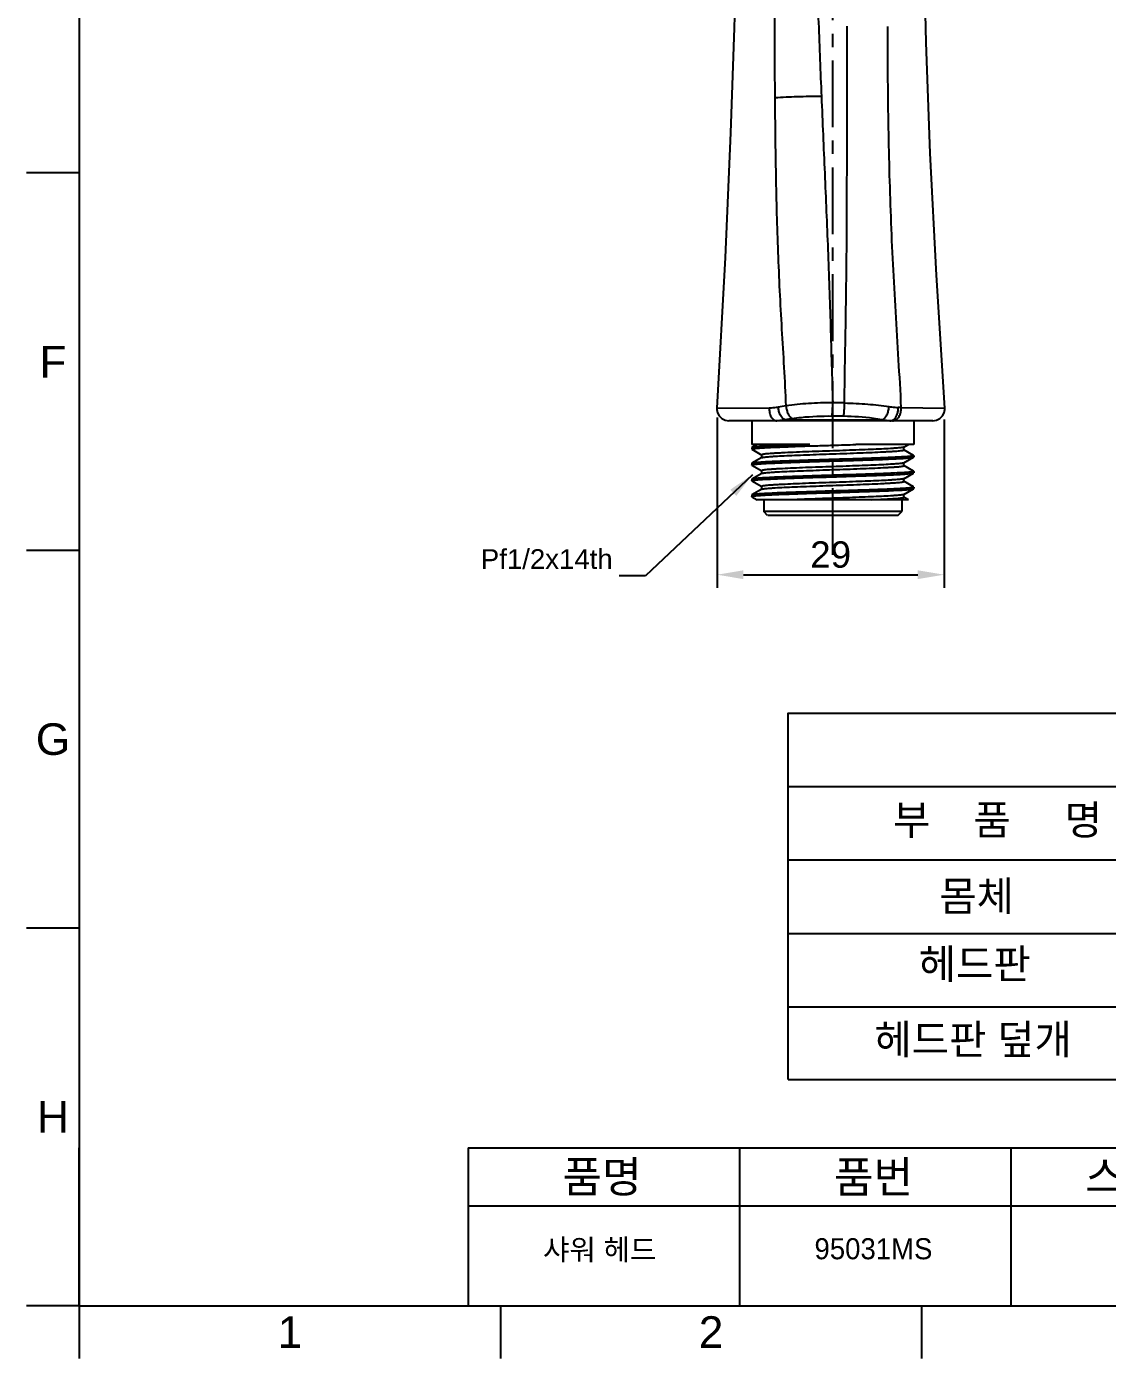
# Model space of a CAD drawing. Header units: millimetres. Extents: x 3631 to 3841, y 294 to 591.
# Drawn here: x 3630.6 to 3733.2, y 293.5 to 420 of the extents above; entities that cross this region are included whole.
import ezdxf

# ---------------------------------------------------------------- set-up
doc = ezdxf.new("R2010")
doc.units = ezdxf.units.MM
doc.header["$LTSCALE"] = 0.1
doc.linetypes.add('CENTERX2', pattern=[101.6, 63.5, -12.7, 12.7, -12.7])
for name, color, linetype in [('CENTER', 1, 'CENTERX2'), ('DIM', 3, 'Continuous'), ('FORM', 7, 'Continuous'), ('Layer 1', 7, 'Continuous'), ('TEXT', 2, 'Continuous')]:
    doc.layers.add(name, color=color, linetype=linetype)
doc.styles.get("Standard").update_dxf_attribs({"font": 'arial.ttf'})
doc.dimstyles.new('ISO-25', dxfattribs={"dimtxt": 2.5, "dimasz": 2.5, "dimexe": 1.25, "dimexo": 0.625, "dimtad": 1, "dimlfac": 1.333333, "dimtxsty": 'Standard', "dimcen": 2.5, "dimadec": 0, "dimazin": 0, "dimtfac": 1, "dimtmove": 0, "dimatfit": 3, "dimfxl": 0, "dimarcsym": 0})

# ---------------------------------------------------------------- blocks, each defined once
blk = doc.blocks.new('*D73')
at = {"layer": 'Defpoints', "color": 0}
for p in [(3696.17, 383.52), (3717.72, 383.36), (3717.72, 367.97)]:
    blk.add_point(p, dxfattribs=at)
at = {"layer": 'DIM', "color": 0, "lineweight": -2}
for p, q in [((3696.17, 382.89), (3696.17, 366.72)), ((3717.72, 382.73), (3717.72, 366.72)), ((3698.67, 367.97), (3715.22, 367.97))]:
    blk.add_line(p, q, dxfattribs=at)
at = {"layer": 'DIM', "color": 0}
for points in [[(3698.67, 368.39), (3698.67, 367.55), (3696.17, 367.97)], [(3715.22, 368.39), (3715.22, 367.55), (3717.72, 367.97)]]:
    blk.add_solid(points, dxfattribs=at)
at = {"layer": 'DIM', "color": 0, "insert": (3706.95, 369.87), "char_height": 2.5, "attachment_point": 5}
blk.add_mtext('29', dxfattribs=at)
blk = doc.blocks.new('*D76')
at = {"layer": 'Defpoints', "color": 0}
for p in [(3674.02, 520.89), (3707.16, 490.29), (3701.06, 488.1), (3692.29, 477.85), (3707.16, 369.84)]:
    blk.add_point(p, dxfattribs=at)
at = {"layer": 'DIM', "color": 0, "lineweight": -2}
blk.add_arc((3707.16, 442.82), 45.69, 93.1357, 109.8649, dxfattribs=at)
at = {"layer": 'DIM', "color": 0}
for points in [[(3704.65, 488.86), (3704.67, 488.03), (3707.16, 488.51)], [(3691.78, 485.4), (3691.48, 486.18), (3689.3, 484.88)]]:
    blk.add_solid(points, dxfattribs=at)
at = {"layer": 'DIM', "color": 0, "insert": (3697.67, 489.46), "char_height": 2.5, "attachment_point": 5, "rotation": 11.5003}
blk.add_mtext('23°', dxfattribs=at)

msp = doc.modelspace()

# ---------------------------------------------------------------- linework, layer by layer
at = {"color": 7, "linetype": 'Continuous'}
for p, q in [((3696.1435, 383.7856), (3701.1154, 383.8251)), ((3708.2626, 384.2833), (3707.1522, 384.2995)), ((3713.6293, 383.8508), (3717.7806, 383.7873)), ((3716.6577, 382.5925), (3697.2669, 382.5925)), ((3699.468, 382.5925), (3699.468, 380.3425)), ((3702.6286, 382.6939), (3711.8373, 382.6939)), ((3708.1856, 383.0237), (3707.0728, 383.0444)), ((3714.843, 382.5925), (3714.843, 380.3425)), ((3699.4782, 380.0522), (3699.468, 380.0404)), ((3699.468, 380.0401), (3699.468, 379.8944)), ((3699.4782, 379.8825), (3699.468, 379.8944)), ((3704.9849, 380.3425), (3699.4686, 380.3425)), ((3699.9796, 380.3425), (3699.4782, 380.0526)), ((3699.4782, 379.8824), (3700.4171, 379.3395)), ((3714.8426, 380.3425), (3709.3262, 380.3425)), ((3713.894, 380.0895), (3714.3315, 380.3425)), ((3714.8329, 379.3026), (3713.894, 379.8455)), ((3713.9055, 379.8318), (3713.9055, 380.1039)), ((3699.4782, 378.5525), (3699.468, 378.5406)), ((3699.468, 378.5406), (3699.468, 378.3944)), ((3699.4782, 378.3825), (3699.468, 378.3944)), ((3700.4171, 379.0955), (3699.4782, 378.5526)), ((3699.4782, 378.3824), (3700.4171, 377.8395)), ((3700.4055, 379.0818), (3700.4055, 379.3532)), ((3713.894, 378.5895), (3714.8329, 379.1324)), ((3714.8329, 377.8026), (3713.894, 378.3455)), ((3713.9055, 378.3318), (3713.9055, 378.6032)), ((3714.8329, 379.3025), (3714.843, 379.2906)), ((3714.8329, 379.1325), (3714.843, 379.1444)), ((3714.843, 379.2906), (3714.843, 379.1444)), ((3700.4171, 377.5955), (3699.4782, 377.0526)), ((3700.4055, 377.5818), (3700.4055, 377.8532)), ((3713.894, 377.0895), (3714.8329, 377.6324)), ((3713.9055, 376.8318), (3713.9055, 377.1031)), ((3714.8329, 377.8025), (3714.843, 377.7906)), ((3714.8329, 377.6325), (3714.843, 377.6444)), ((3714.843, 377.7906), (3714.843, 377.6444)), ((3699.4782, 377.0525), (3699.468, 377.0406)), ((3699.468, 377.0406), (3699.468, 376.8944)), ((3699.4782, 376.8825), (3699.468, 376.8944)), ((3699.4782, 376.8824), (3700.4171, 376.3395)), ((3700.4171, 376.0955), (3699.4782, 375.5526)), ((3700.4055, 376.0818), (3700.4055, 376.3532)), ((3714.8329, 376.3026), (3713.894, 376.8455)), ((3713.894, 375.5895), (3714.8329, 376.1324)), ((3714.8329, 376.3021), (3714.843, 376.29)), ((3714.8329, 376.1325), (3714.843, 376.1444)), ((3714.843, 376.2895), (3714.843, 376.1444)), ((3699.4782, 375.5525), (3699.468, 375.5406)), ((3699.468, 375.5406), (3699.468, 375.3949)), ((3699.4782, 375.3827), (3699.468, 375.3945)), ((3699.4782, 375.3824), (3699.9796, 375.0925)), ((3699.4804, 375.4083), (3699.4859, 375.4111)), ((3714.3281, 375.0925), (3699.9863, 375.0925)), ((3700.593, 375.0925), (3700.593, 373.9675)), ((3713.718, 375.0925), (3713.718, 373.9675)), ((3714.3315, 375.0925), (3713.894, 375.3455)), ((3713.9055, 375.331), (3713.9055, 375.6032)), ((3700.968, 373.5925), (3700.593, 373.9675)), ((3713.718, 373.9675), (3700.593, 373.9675)), ((3713.3426, 373.5925), (3700.9685, 373.5925)), ((3713.343, 373.5925), (3713.718, 373.9675))]:
    msp.add_line(p, q, dxfattribs=at)
for points in [[(3717.7805, 383.7876), (3717.0169, 396.4177), (3716.4136, 408.0085), (3716.0206, 418.5208), (3715.7988, 428.1466), (3715.7055, 437.0164), (3715.7305, 445.2463), (3715.879, 452.9351), (3716.1607, 460.1134), (3716.5556, 466.822), (3716.8609, 473.1337), (3716.4887, 479.2401), (3715.0274, 485.2587), (3712.6505, 491.2726), (3709.5892, 497.4546), (3705.9649, 503.9032), (3701.8774, 510.6636), (3697.3504, 517.8175), (3692.3451, 525.4645), (3686.9695, 533.4926)], [(3695.4421, 472.3365), (3696.7187, 469.3322), (3698.1457, 464.6052), (3698.3508, 459.7505), (3698.3986, 454.6645), (3698.3813, 449.0838), (3698.3215, 442.9413), (3698.2112, 436.1565), (3698.0374, 428.5584), (3697.7891, 419.9295), (3697.4422, 409.9441), (3696.9372, 398.0936), (3696.1435, 383.7858)], [(3696.1435, 383.7856), (3696.1421, 383.6794), (3696.2006, 383.3572), (3696.36, 383.0515), (3696.6105, 382.8039), (3696.9254, 382.6454), (3697.2657, 382.5925)], [(3716.6594, 382.5925), (3716.999, 382.6455), (3717.314, 382.8042), (3717.5646, 383.0522), (3717.7238, 383.3583), (3717.7821, 383.6808), (3717.7806, 383.7873)]]:
    msp.add_lwpolyline(points, dxfattribs=at)
for centre, radius, start, end in [((3710.4836, 330.3048), 54.2686, 98.226582, 99.017977), ((3703.9209, 384.0039), 1.9463, 182.985592, 186.355775), ((3691.9097, 384.4064), 16.3533, 358.962686, 359.56892), ((3710.5571, 384.0029), 1.9343, 353.635236, 358.136508), ((3710.9994, 248.9894), 134.8872, 88.883349, 89.001102), ((3711.7327, 383.7176), 1.6243, 359.996222, 4.894361), ((3712.0891, 383.7183), 1.5459, 359.969626, 4.924657), ((3710.7516, 334.5666), 48.808, 98.770356, 99.580175)]:
    msp.add_arc(centre, radius, start, end, dxfattribs=at)
for points, knots in [([(3701.6746, 413.2692), (3701.6579, 415.6246), (3701.6342, 420.3377), (3701.6415, 427.4091), (3701.674, 434.4816), (3701.7495, 441.5498), (3701.8492, 447.434), (3701.9204, 452.1339), (3701.9256, 455.6495), (3701.844, 458.5721), (3701.7085, 460.8987), (3701.5798, 462.6296), (3701.4185, 464.3373), (3701.2199, 466.0097), (3700.9586, 467.6341), (3700.7393, 468.6947), (3700.6287, 469.2177)], [0, 0, 0, 0, 0.1261147, 0.25234677, 0.37860358, 0.50478633, 0.63080187, 0.69369326, 0.75645113, 0.81901623, 0.85019166, 0.88122867, 0.91194014, 0.94202401, 0.97138142, 1, 1, 1, 1]), ([(3703.196, 469.4022), (3703.5364, 468.3093), (3703.9935, 466.6388), (3704.4094, 464.3584), (3704.6246, 462.6081), (3704.78, 460.8427), (3704.8971, 459.0682), (3704.9804, 457.2885), (3705.0456, 454.9206), (3705.0671, 451.9727), (3705.0828, 448.4481), (3705.1159, 444.9346), (3705.1815, 440.2576), (3705.3175, 434.4153), (3705.5366, 427.4081), (3705.7917, 420.4061), (3705.9769, 415.7405), (3706.0718, 413.4092)], [0, 0, 0, 0, 0.06112487, 0.09230072, 0.12370939, 0.15525834, 0.18692519, 0.21866954, 0.25039255, 0.31341043, 0.37608427, 0.4386042, 0.50104015, 0.62585432, 0.7506606, 0.8754046, 1, 1, 1, 1]), ([(3708.264, 384.2916), (3708.287, 387.2778), (3708.427, 393.2429), (3708.5043, 402.1922), (3708.5066, 411.137), (3708.5116, 417.1018), (3708.5173, 420.0835)], [0, 0, 0, 0, 0.25029323, 0.50006829, 0.7500892, 1, 1, 1, 1]), ([(3712.3354, 420.0417), (3712.3391, 417.0277), (3712.3877, 411.0018), (3712.611, 401.9653), (3713.0769, 392.9171), (3713.4748, 386.8824), (3713.6282, 383.8511)], [0, 0, 0, 0, 0.2496411, 0.49910026, 0.74860905, 1, 1, 1, 1]), ([(3706.0733, 413.4092), (3705.2982, 413.4055), (3703.8315, 413.3791), (3702.3658, 413.3149), (3701.6756, 413.2692)], [0, 0, 0, 0, 0.52839227, 1, 1, 1, 1]), ([(3702.7196, 384.0153), (3702.6249, 386.4486), (3702.3942, 390.0939), (3702.1208, 394.9563), (3701.9646, 398.6075), (3701.8483, 402.2647), (3701.7386, 407.1524), (3701.6963, 410.8215), (3701.6759, 413.2692)], [0, 0, 0, 0, 0.24953875, 0.37423266, 0.49903995, 0.62400966, 0.74917076, 1, 1, 1, 1]), ([(3706.0736, 413.4092), (3706.1725, 410.9789), (3706.3837, 406.1275), (3706.6431, 400.067), (3706.8223, 395.2259), (3706.9745, 390.3715), (3707.0683, 386.7258), (3707.1526, 384.2912)], [0, 0, 0, 0, 0.25042125, 0.49996174, 0.62453557, 0.7491838, 1, 1, 1, 1]), ([(3701.1155, 383.8252), (3701.1063, 383.6778), (3701.1255, 383.3776), (3701.2464, 383.0253), (3701.4098, 382.7987), (3701.5784, 382.6474), (3701.7386, 382.5925), (3701.8366, 382.5925)], [0, 0, 0, 0, 0.28245451, 0.56906395, 0.69802142, 0.81258492, 1, 1, 1, 1]), ([(3701.1155, 383.8252), (3701.1856, 383.8258), (3701.4741, 383.8349), (3701.7616, 383.8683), (3701.9773, 383.9026)], [0, 0, 0, 0, 0.24307028, 1, 1, 1, 1]), ([(3702.6286, 382.6939), (3702.4488, 382.752), (3702.2223, 383.0137), (3702.0533, 383.4134), (3702.0008, 383.6608), (3701.9866, 383.7885)], [0, 0, 0, 0, 0.43087584, 0.70700928, 1, 1, 1, 1]), ([(3707.1522, 384.3004), (3706.3845, 384.3072), (3704.9018, 384.2623), (3703.4256, 384.1164), (3702.7184, 384.0162)], [0, 0, 0, 0, 0.51806148, 1, 1, 1, 1]), ([(3702.7184, 384.0162), (3702.7258, 383.8792), (3702.7655, 383.6128), (3702.8911, 383.2516), (3703.066, 382.9679), (3703.2277, 382.8359), (3703.3099, 382.8041)], [0, 0, 0, 0, 0.29308522, 0.57192476, 0.81160862, 1, 1, 1, 1]), ([(3707.0743, 383.0445), (3707.0897, 383.1018), (3707.1074, 383.26), (3707.1304, 383.5425), (3707.1457, 383.9029), (3707.1511, 384.1645), (3707.1522, 384.3004)], [0, 0, 0, 0, 0.14138763, 0.37689442, 0.67614066, 1, 1, 1, 1]), ([(3708.1856, 383.0237), (3708.1988, 383.0734), (3708.2149, 383.208), (3708.2363, 383.4495), (3708.2516, 383.7614), (3708.2582, 383.9897), (3708.2603, 384.1103)], [0, 0, 0, 0, 0.14131961, 0.37145375, 0.66807651, 1, 1, 1, 1]), ([(3708.2641, 384.2833), (3709.0042, 384.2711), (3710.4174, 384.2038), (3711.8238, 384.0449), (3712.4891, 383.9399)], [0, 0, 0, 0, 0.52354167, 1, 1, 1, 1]), ([(3711.8373, 382.6939), (3712.0172, 382.752), (3712.2438, 383.0137), (3712.4129, 383.4134), (3712.4653, 383.6608), (3712.4795, 383.7885)], [0, 0, 0, 0, 0.43090983, 0.70703151, 1, 1, 1, 1]), ([(3712.4891, 383.9399), (3712.5638, 383.9282), (3712.8495, 383.8871), (3713.1378, 383.86), (3713.3509, 383.8562)], [0, 0, 0, 0, 0.26171946, 1, 1, 1, 1]), ([(3712.8202, 382.6474), (3712.9903, 382.7272), (3713.1998, 382.9787), (3713.3321, 383.3719), (3713.3571, 383.6009), (3713.3571, 383.7175)], [0, 0, 0, 0, 0.45231526, 0.71920331, 1, 1, 1, 1]), ([(3712.8208, 382.5925), (3712.9221, 382.5925), (3713.1491, 382.6546), (3713.4228, 382.915), (3713.5961, 383.2907), (3713.6349, 383.5756), (3713.635, 383.7175)], [0, 0, 0, 0, 0.19955364, 0.44201486, 0.72043607, 1, 1, 1, 1]), ([(3702.6286, 382.6939), (3702.5608, 382.6779), (3702.3002, 382.6225), (3702.0334, 382.5925), (3701.8366, 382.5925)], [0, 0, 0, 0, 0.26146551, 1, 1, 1, 1]), ([(3703.3096, 382.8039), (3703.599, 382.8481), (3704.8465, 383.0106), (3706.1079, 383.0622), (3707.0728, 383.0444)], [0, 0, 0, 0, 0.23274355, 1, 1, 1, 1]), ([(3711.8373, 382.6939), (3711.5606, 382.7407), (3710.3509, 382.9204), (3709.1275, 383.0065), (3708.1856, 383.0237)], [0, 0, 0, 0, 0.22953322, 1, 1, 1, 1]), ([(3712.5806, 382.5925), (3712.5226, 382.5925), (3712.2721, 382.6033), (3712.0246, 382.6498), (3711.8373, 382.6939)], [0, 0, 0, 0, 0.2319183, 1, 1, 1, 1]), ([(3712.5806, 382.5925), (3712.6418, 382.5925), (3712.7249, 382.6073), (3712.8011, 382.6384), (3712.8202, 382.6474)], [0, 0, 0, 0, 0.74341561, 1, 1, 1, 1]), ([(3699.468, 379.8944), (3699.468, 379.8977), (3699.4716, 379.9023), (3699.4755, 379.9052), (3699.4769, 379.9061)], [0, 0, 0, 0, 0.67375066, 1, 1, 1, 1]), ([(3699.4769, 379.9061), (3699.4778, 379.9068), (3699.4799, 379.9081), (3699.4821, 379.9092), (3699.4832, 379.9098)], [0, 0, 0, 0, 0.47479356, 1, 1, 1, 1]), ([(3704.9849, 380.3425), (3704.6162, 380.3298), (3703.9043, 380.3055), (3702.8835, 380.2718), (3701.9639, 380.2388), (3701.1676, 380.2015), (3700.5899, 380.1678), (3700.2033, 380.1406), (3699.974, 380.1227), (3699.7875, 380.1055), (3699.644, 380.0897), (3699.5461, 380.0733), (3699.4943, 380.0617), (3699.4782, 380.0524)], [0, 0, 0, 0, 0.20058751, 0.38724045, 0.5552869, 0.70089971, 0.82061973, 0.86986466, 0.91161827, 0.94564577, 0.97177568, 0.98987299, 1, 1, 1, 1]), ([(3699.4832, 379.9098), (3699.5024, 379.9199), (3699.5599, 379.9344), (3699.6172, 379.9449), (3699.6537, 379.9505)], [0, 0, 0, 0, 0.36962754, 1, 1, 1, 1]), ([(3699.6537, 379.9505), (3699.7495, 379.9653), (3699.9843, 379.9899), (3700.6133, 380.0348), (3701.6722, 380.0814), (3703.212, 380.148), (3704.358, 380.1867), (3704.9782, 380.2055)], [0, 0, 0, 0, 0.05452803, 0.13277331, 0.35483429, 0.65085156, 1, 1, 1, 1]), ([(3707.1555, 379.7295), (3706.7166, 379.7139), (3705.8555, 379.6845), (3704.6053, 379.6421), (3703.4533, 379.594), (3702.5752, 379.552), (3701.9544, 379.5201), (3701.5611, 379.4984), (3701.2215, 379.477), (3700.9392, 379.4548), (3700.7161, 379.4314), (3700.556, 379.4085), (3700.4598, 379.3865), (3700.4171, 379.3694), (3700.4055, 379.3579), (3700.4055, 379.3531)], [0, 0, 0, 0, 0.19455109, 0.38167858, 0.55412142, 0.70532436, 0.77110127, 0.82945631, 0.8798537, 0.92180915, 0.95495009, 0.97900179, 0.99382387, 0.99786135, 1, 1, 1, 1]), ([(3704.9782, 380.2055), (3705.1564, 380.2109), (3705.8822, 380.2323), (3706.608, 380.2523), (3707.1555, 380.2694)], [0, 0, 0, 0, 0.24553401, 1, 1, 1, 1]), ([(3707.1555, 380.2729), (3707.5211, 380.2843), (3708.2448, 380.3024), (3708.9682, 380.3302), (3709.3262, 380.3425)], [0, 0, 0, 0, 0.50515814, 1, 1, 1, 1]), ([(3713.8939, 380.0897), (3713.8736, 380.0779), (3713.8071, 380.0639), (3713.6811, 380.0434), (3713.4955, 380.0237), (3713.2543, 380.0017), (3712.9584, 379.9786), (3712.4634, 379.9449), (3711.732, 379.9052), (3710.7386, 379.8648), (3709.6174, 379.8223), (3708.4088, 379.775), (3707.5783, 379.7445), (3707.1555, 379.7295)], [0, 0, 0, 0, 0.01045394, 0.02950768, 0.05713537, 0.09313581, 0.13721498, 0.18895918, 0.31358746, 0.46261821, 0.63073307, 0.81206291, 1, 1, 1, 1]), ([(3707.1555, 379.4538), (3707.5945, 379.4694), (3708.4555, 379.5008), (3709.7057, 379.543), (3710.8578, 379.5909), (3711.7359, 379.633), (3712.3567, 379.6649), (3712.75, 379.6866), (3713.0896, 379.708), (3713.3719, 379.7302), (3713.595, 379.7535), (3713.7551, 379.7764), (3713.8513, 379.7985), (3713.8939, 379.8156), (3713.9055, 379.827), (3713.9055, 379.8319)], [0, 0, 0, 0, 0.19455185, 0.38168109, 0.55412341, 0.70532624, 0.77110303, 0.82945775, 0.87985449, 0.92180962, 0.95495027, 0.97900183, 0.99382372, 0.99786117, 1, 1, 1, 1]), ([(3699.4765, 378.4058), (3699.4774, 378.4065), (3699.4795, 378.4078), (3699.4815, 378.409), (3699.4827, 378.4095)], [0, 0, 0, 0, 0.47479205, 1, 1, 1, 1]), ([(3707.1555, 378.914), (3706.6718, 378.899), (3705.7217, 378.8683), (3704.3394, 378.8201), (3703.0582, 378.7779), (3701.9243, 378.7374), (3701.0907, 378.6978), (3700.5279, 378.6633), (3700.1926, 378.6401), (3699.9204, 378.618), (3699.7122, 378.5986), (3699.5731, 378.5779), (3699.4999, 378.5651), (3699.4782, 378.5526)], [0, 0, 0, 0, 0.18880607, 0.37088672, 0.53958857, 0.68892746, 0.81352821, 0.86512633, 0.90895206, 0.94459667, 0.97177127, 0.99024066, 1, 1, 1, 1]), ([(3699.4827, 378.4095), (3699.5022, 378.4199), (3699.5616, 378.4347), (3699.6205, 378.4455), (3699.6582, 378.4512)], [0, 0, 0, 0, 0.36713646, 1, 1, 1, 1]), ([(3699.6582, 378.4512), (3699.7879, 378.471), (3700.1159, 378.5013), (3700.703, 378.5371), (3701.4727, 378.5728), (3702.4032, 378.613), (3703.4681, 378.6567), (3705.0674, 378.7088), (3706.3082, 378.7467), (3707.1555, 378.7731)], [0, 0, 0, 0, 0.05241792, 0.13151829, 0.2351477, 0.36041575, 0.50378825, 0.66116027, 1, 1, 1, 1]), ([(3700.4171, 379.0955), (3700.4375, 379.1073), (3700.504, 379.1211), (3700.63, 379.1415), (3700.8155, 379.1613), (3701.0567, 379.1833), (3701.3526, 379.2064), (3701.8476, 379.2403), (3702.579, 379.2797), (3703.5725, 379.3201), (3704.6936, 379.3629), (3705.9022, 379.4102), (3706.7328, 379.4388), (3707.1555, 379.4538)], [0, 0, 0, 0, 0.01045229, 0.02949417, 0.05712729, 0.09312543, 0.13720444, 0.18895294, 0.31357575, 0.46260496, 0.6307302, 0.8120536, 1, 1, 1, 1]), ([(3714.6531, 379.2338), (3714.5235, 379.214), (3714.1956, 379.1837), (3713.6086, 379.1479), (3712.8388, 379.1122), (3711.515, 379.0546), (3709.6027, 378.9831), (3708.0029, 378.942), (3707.1555, 378.9156)], [0, 0, 0, 0, 0.05239981, 0.13148823, 0.2351118, 0.36037877, 0.66113275, 1, 1, 1, 1]), ([(3707.1555, 378.7694), (3707.6393, 378.7845), (3708.5894, 378.8169), (3709.9717, 378.865), (3711.2529, 378.9069), (3712.3868, 378.9476), (3713.2203, 378.9872), (3713.7832, 379.0217), (3714.1185, 379.0449), (3714.3907, 379.067), (3714.5989, 379.0864), (3714.738, 379.1071), (3714.8112, 379.1199), (3714.8329, 379.1324)], [0, 0, 0, 0, 0.188806, 0.3708866, 0.53958783, 0.68892687, 0.81352817, 0.86512621, 0.90895188, 0.94459647, 0.97177107, 0.99024054, 1, 1, 1, 1]), ([(3713.894, 378.5895), (3713.8736, 378.5777), (3713.807, 378.5639), (3713.6811, 378.5435), (3713.4955, 378.5237), (3713.2543, 378.5017), (3712.9584, 378.4786), (3712.4635, 378.4447), (3711.7321, 378.4054), (3710.7386, 378.3646), (3709.6174, 378.3225), (3708.4088, 378.2751), (3707.5783, 378.2431), (3707.1555, 378.2281)], [0, 0, 0, 0, 0.01045264, 0.02949441, 0.05712776, 0.09312592, 0.13720432, 0.18895237, 0.31357557, 0.46260529, 0.63073065, 0.81205438, 1, 1, 1, 1]), ([(3707.1555, 377.9536), (3707.5945, 377.9692), (3708.4555, 378.0009), (3709.7057, 378.0431), (3710.8578, 378.0909), (3711.7359, 378.133), (3712.3566, 378.1649), (3712.75, 378.1866), (3713.0896, 378.208), (3713.3719, 378.2302), (3713.595, 378.2535), (3713.755, 378.2764), (3713.8513, 378.2985), (3713.8939, 378.3156), (3713.9055, 378.327), (3713.9055, 378.3319)], [0, 0, 0, 0, 0.19455129, 0.38167892, 0.55412098, 0.7053243, 0.77110162, 0.82945676, 0.87985401, 0.92180934, 0.9549502, 0.97900178, 0.99382385, 0.99786135, 1, 1, 1, 1]), ([(3714.8284, 379.2754), (3714.8089, 379.2651), (3714.7496, 379.2503), (3714.6907, 379.2395), (3714.6531, 379.2338)], [0, 0, 0, 0, 0.36727126, 1, 1, 1, 1]), ([(3714.8346, 379.2791), (3714.8336, 379.2785), (3714.8316, 379.2772), (3714.8295, 379.276), (3714.8284, 379.2754)], [0, 0, 0, 0, 0.47479084, 1, 1, 1, 1]), ([(3707.1555, 377.4156), (3706.6718, 377.4005), (3705.7217, 377.3681), (3704.3394, 377.3199), (3703.0582, 377.278), (3701.9243, 377.2374), (3701.0908, 377.1978), (3700.5279, 377.1633), (3700.1926, 377.1401), (3699.9204, 377.118), (3699.7122, 377.0986), (3699.5731, 377.0779), (3699.4999, 377.0651), (3699.4782, 377.0526)], [0, 0, 0, 0, 0.18880636, 0.37088608, 0.53958662, 0.68892559, 0.81352749, 0.8651261, 0.9089521, 0.94459674, 0.97177121, 0.99024056, 1, 1, 1, 1]), ([(3699.6573, 376.9511), (3699.7868, 376.9709), (3700.1146, 377.0012), (3700.7014, 377.037), (3701.4711, 377.0727), (3702.7951, 377.1304), (3704.7079, 377.2007), (3706.3079, 377.2449), (3707.1555, 377.2713)], [0, 0, 0, 0, 0.05235114, 0.13140744, 0.23501493, 0.3602815, 0.66107324, 1, 1, 1, 1]), ([(3707.1555, 378.2281), (3706.7166, 378.2126), (3705.8555, 378.1847), (3704.6053, 378.1422), (3703.4532, 378.0939), (3702.5751, 378.052), (3701.9544, 378.0201), (3701.561, 377.9984), (3701.2214, 377.977), (3700.9392, 377.9548), (3700.7161, 377.9314), (3700.556, 377.9085), (3700.4598, 377.8865), (3700.4171, 377.8694), (3700.4055, 377.8579), (3700.4055, 377.8531)], [0, 0, 0, 0, 0.19455256, 0.38168212, 0.5541243, 0.70532596, 0.77110251, 0.82945733, 0.87985443, 0.92180968, 0.95495024, 0.97900176, 0.99382383, 0.99786133, 1, 1, 1, 1]), ([(3700.4171, 377.5955), (3700.4375, 377.6073), (3700.504, 377.6211), (3700.63, 377.6415), (3700.8155, 377.6613), (3701.0568, 377.6833), (3701.3526, 377.7064), (3701.8476, 377.7403), (3702.579, 377.7796), (3703.5725, 377.8201), (3704.6936, 377.8629), (3705.9022, 377.9103), (3706.7328, 377.9386), (3707.1555, 377.9536)], [0, 0, 0, 0, 0.01045284, 0.02949459, 0.05712849, 0.0931269, 0.13720496, 0.18895296, 0.31357637, 0.46260786, 0.63073456, 0.81205508, 1, 1, 1, 1]), ([(3714.6531, 377.7338), (3714.5235, 377.714), (3714.1957, 377.6837), (3713.6086, 377.6479), (3712.8389, 377.6122), (3711.5151, 377.5546), (3709.6027, 377.4831), (3708.0029, 377.442), (3707.1555, 377.4156)], [0, 0, 0, 0, 0.0523975, 0.13148356, 0.23510563, 0.3603737, 0.66113559, 1, 1, 1, 1]), ([(3707.1555, 377.2694), (3707.6393, 377.2845), (3708.5894, 377.3169), (3709.9717, 377.365), (3711.2529, 377.4069), (3712.3868, 377.4476), (3713.2203, 377.4872), (3713.7832, 377.5217), (3714.1185, 377.5449), (3714.3907, 377.567), (3714.5989, 377.5864), (3714.738, 377.6071), (3714.8112, 377.6199), (3714.8329, 377.6324)], [0, 0, 0, 0, 0.18880671, 0.37088828, 0.53958918, 0.68892754, 0.81352878, 0.86512685, 0.90895241, 0.94459684, 0.97177117, 0.99024044, 1, 1, 1, 1]), ([(3713.894, 377.0895), (3713.8736, 377.0777), (3713.807, 377.0639), (3713.6811, 377.0435), (3713.4955, 377.0237), (3713.2543, 377.0017), (3712.9584, 376.9786), (3712.4634, 376.9447), (3711.732, 376.9055), (3710.7385, 376.8646), (3709.6174, 376.8226), (3708.4088, 376.7751), (3707.5783, 376.7431), (3707.1555, 376.7281)], [0, 0, 0, 0, 0.01045298, 0.0294948, 0.05712922, 0.09312794, 0.13720576, 0.18895369, 0.31357838, 0.46261189, 0.63073935, 0.81205765, 1, 1, 1, 1]), ([(3714.8284, 377.7754), (3714.8089, 377.7651), (3714.7496, 377.7503), (3714.6908, 377.7395), (3714.6531, 377.7338)], [0, 0, 0, 0, 0.3672962, 1, 1, 1, 1]), ([(3714.8346, 377.7791), (3714.8336, 377.7785), (3714.8316, 377.7772), (3714.8295, 377.776), (3714.8284, 377.7754)], [0, 0, 0, 0, 0.4747853, 1, 1, 1, 1]), ([(3699.4766, 376.9059), (3699.4775, 376.9065), (3699.4796, 376.9078), (3699.4817, 376.909), (3699.4828, 376.9096)], [0, 0, 0, 0, 0.47478012, 1, 1, 1, 1]), ([(3707.1555, 375.9156), (3706.6718, 375.9005), (3705.7217, 375.8681), (3704.3394, 375.8199), (3703.0582, 375.778), (3701.9243, 375.7374), (3701.0907, 375.6978), (3700.5279, 375.6633), (3700.1926, 375.6401), (3699.9204, 375.618), (3699.7122, 375.5986), (3699.5731, 375.5779), (3699.4999, 375.5651), (3699.4782, 375.5526)], [0, 0, 0, 0, 0.18880705, 0.3708912, 0.53959243, 0.68892992, 0.81352992, 0.86512754, 0.90895326, 0.94459734, 0.97177142, 0.99024091, 1, 1, 1, 1]), ([(3699.4828, 376.9096), (3699.5022, 376.9199), (3699.5613, 376.9347), (3699.6199, 376.9454), (3699.6573, 376.9511)], [0, 0, 0, 0, 0.36764737, 1, 1, 1, 1]), ([(3707.1555, 376.7281), (3706.7166, 376.7125), (3705.8555, 376.6847), (3704.6053, 376.6422), (3703.4533, 376.5939), (3702.5752, 376.552), (3701.9544, 376.5201), (3701.5611, 376.4984), (3701.2215, 376.477), (3700.9392, 376.4548), (3700.7161, 376.4315), (3700.556, 376.4085), (3700.4598, 376.3865), (3700.4171, 376.3694), (3700.4055, 376.3579), (3700.4055, 376.3531)], [0, 0, 0, 0, 0.19455155, 0.38167812, 0.5541201, 0.70532279, 0.7711002, 0.82945568, 0.87985353, 0.92180908, 0.95495003, 0.97900166, 0.99382403, 0.99786158, 1, 1, 1, 1]), ([(3700.4171, 376.0955), (3700.4375, 376.1073), (3700.504, 376.1211), (3700.63, 376.1415), (3700.8155, 376.1613), (3701.0568, 376.1833), (3701.3526, 376.2064), (3701.8476, 376.2403), (3702.579, 376.2796), (3703.5725, 376.3202), (3704.6937, 376.3627), (3705.9022, 376.4101), (3706.7328, 376.4402), (3707.1555, 376.4552)], [0, 0, 0, 0, 0.01045271, 0.02949452, 0.05712836, 0.09312681, 0.13720517, 0.18895337, 0.31357679, 0.46260847, 0.63073554, 0.81205607, 1, 1, 1, 1]), ([(3707.1555, 376.4552), (3707.5945, 376.4707), (3708.4556, 376.5006), (3709.7058, 376.5429), (3710.8578, 376.591), (3711.7359, 376.633), (3712.3567, 376.6649), (3712.75, 376.6866), (3713.0896, 376.708), (3713.3719, 376.7302), (3713.595, 376.7535), (3713.7551, 376.7764), (3713.8513, 376.7985), (3713.8939, 376.8156), (3713.9055, 376.827), (3713.9055, 376.8319)], [0, 0, 0, 0, 0.19455233, 0.38168099, 0.55412273, 0.70532523, 0.77110246, 0.82945757, 0.87985478, 0.92180992, 0.95495058, 0.97900195, 0.99382414, 0.99786163, 1, 1, 1, 1]), ([(3714.4752, 376.2113), (3714.3225, 376.195), (3713.9597, 376.1676), (3713.0296, 376.1192), (3711.5369, 376.0549), (3709.4598, 375.9794), (3707.9496, 375.9403), (3707.1555, 375.9156)], [0, 0, 0, 0, 0.06289392, 0.14890034, 0.38138718, 0.67468624, 1, 1, 1, 1]), ([(3707.1555, 375.7694), (3707.6393, 375.7844), (3708.5894, 375.8169), (3709.9717, 375.865), (3711.2529, 375.9069), (3712.3868, 375.9476), (3713.2203, 375.9872), (3713.7832, 376.0217), (3714.1185, 376.0449), (3714.3907, 376.067), (3714.5989, 376.0864), (3714.738, 376.1071), (3714.8112, 376.1199), (3714.8329, 376.1324)], [0, 0, 0, 0, 0.18880574, 0.37088644, 0.53958802, 0.68892674, 0.8135279, 0.86512629, 0.90895215, 0.94459672, 0.97177114, 0.99024047, 1, 1, 1, 1]), ([(3714.8034, 376.2652), (3714.7634, 376.2522), (3714.6536, 376.2327), (3714.5438, 376.2187), (3714.4752, 376.2113)], [0, 0, 0, 0, 0.37853906, 1, 1, 1, 1]), ([(3714.843, 376.2902), (3714.843, 376.285), (3714.8278, 376.273), (3714.8136, 376.2686), (3714.8034, 376.2652)], [0, 0, 0, 0, 0.32872383, 1, 1, 1, 1]), ([(3699.4681, 375.3944), (3699.4681, 375.3956), (3699.4697, 375.402), (3699.4759, 375.4057), (3699.4804, 375.4083)], [0, 0, 0, 0, 0.18196901, 1, 1, 1, 1]), ([(3699.4859, 375.4111), (3699.5108, 375.4231), (3699.586, 375.4397), (3699.6605, 375.4519), (3699.7083, 375.4584)], [0, 0, 0, 0, 0.36455928, 1, 1, 1, 1]), ([(3699.7083, 375.4584), (3699.8459, 375.477), (3700.1859, 375.5065), (3701.0971, 375.5586), (3702.6111, 375.6226), (3704.7534, 375.7034), (3706.3251, 375.7436), (3707.1555, 375.7695)], [0, 0, 0, 0, 0.05585895, 0.13723825, 0.3673394, 0.66562652, 1, 1, 1, 1]), ([(3707.1555, 375.2283), (3706.8291, 375.2167), (3705.591, 375.1758), (3704.3529, 375.1336), (3703.4417, 375.0925)], [0, 0, 0, 0, 0.26372704, 1, 1, 1, 1]), ([(3713.894, 375.5895), (3713.8736, 375.5777), (3713.807, 375.5639), (3713.6811, 375.5435), (3713.4955, 375.5237), (3713.2543, 375.5017), (3712.9584, 375.4786), (3712.4635, 375.4447), (3711.7321, 375.4054), (3710.7386, 375.3646), (3709.6174, 375.3225), (3708.4088, 375.2751), (3707.5783, 375.2433), (3707.1555, 375.2283)], [0, 0, 0, 0, 0.01045253, 0.02949438, 0.0571279, 0.09312618, 0.13720464, 0.18895266, 0.31357546, 0.46260624, 0.63073298, 0.81205564, 1, 1, 1, 1]), ([(3710.8693, 375.0925), (3711.4369, 375.1181), (3712.2101, 375.1548), (3713.1277, 375.2092), (3713.4779, 375.2394), (3713.622, 375.2582)], [0, 0, 0, 0, 0.61795305, 0.84195691, 1, 1, 1, 1]), ([(3713.622, 375.2582), (3713.6633, 375.2635), (3713.7336, 375.2735), (3713.8252, 375.2925), (3713.8755, 375.3066), (3713.9055, 375.3233), (3713.9055, 375.3316)], [0, 0, 0, 0, 0.42029305, 0.72539336, 0.91565992, 1, 1, 1, 1])]:
    msp.add_open_spline(points, degree=3, knots=knots, dxfattribs=at)
for points in [[(3699.468, 378.3944), (3699.468, 378.3991), (3699.4726, 378.4031), (3699.4765, 378.4058)], [(3714.843, 379.2906), (3714.843, 379.2858), (3714.8385, 379.2818), (3714.8346, 379.2791)], [(3714.843, 377.7906), (3714.843, 377.7858), (3714.8385, 377.7818), (3714.8346, 377.7791)], [(3699.468, 376.8944), (3699.468, 376.8992), (3699.4726, 376.9032), (3699.4766, 376.9059)]]:
    msp.add_open_spline(points, degree=3, dxfattribs=at)
at = {"layer": 'CENTER'}
msp.add_line((3707.1555, 369.8425), (3707.1555, 490.2939), dxfattribs=at)
at = {"layer": 'FORM'}
for p, q in [((3635.5929, 585.5136), (3635.5929, 298.5136)), ((3635.5929, 406.1386), (3630.5929, 406.1386)), ((3635.5929, 370.2636), (3630.5929, 370.2636)), ((3635.5929, 334.3886), (3630.5929, 334.3886)), ((3635.5929, 298.5136), (3635.5929, 313.5136)), ((3672.5139, 313.5136), (3835.5929, 313.5136)), ((3672.5139, 313.5136), (3672.5139, 298.5136)), ((3698.2837, 313.5136), (3698.2837, 298.5136)), ((3724.0534, 313.5136), (3724.0534, 298.5136)), ((3672.5139, 308.0136), (3775.5929, 308.0136)), ((3635.5929, 298.5136), (3630.5929, 298.5136)), ((3635.5929, 298.5136), (3835.5929, 298.5136)), ((3635.5929, 298.5136), (3635.5929, 293.5136)), ((3675.5929, 298.5136), (3675.5929, 293.5136)), ((3715.5929, 298.5136), (3715.5929, 293.5136))]:
    msp.add_line(p, q, dxfattribs=at)
for p in [(3635.5929, 406.1386), (3635.5929, 370.2636), (3635.5929, 334.3886)]:
    msp.add_point(p, dxfattribs=at)
at = {"layer": 'Layer 1', "color": 7, "lineweight": 25}
for points in [[(3702.9092, 320.0079), (3702.9092, 354.8227), (3822.3907, 354.8227)], [(3702.9092, 347.8462), (3822.3907, 347.8462)], [(3702.9092, 340.8697), (3822.3907, 340.8697)], [(3702.9092, 333.8933), (3822.3907, 333.8933)], [(3702.9092, 326.9165), (3822.3907, 326.9165)], [(3702.9092, 320.0079), (3822.3907, 320.0079)]]:
    msp.add_lwpolyline(points, dxfattribs=at)

# ---------------------------------------------------------------- texts
at = {"layer": 'DIM', "insert": (3686.2495, 368.493), "char_height": 1.875, "attachment_point": 9}
msp.add_mtext('Pf1/2x14th', dxfattribs=at)
at = {"layer": 'FORM', "char_height": 3, "attachment_point": 5}
for s, width, insert in [('F', 5, (3633.0929, 388.2011)), ('G', 5, (3633.0929, 352.3261)), ('H', 5, (3633.0929, 316.4511)), ('1', 40, (3655.5929, 296.0136)), ('2', 40, (3695.5929, 296.0136))]:
    msp.add_mtext_dynamic_manual_height_columns(s, width=width, gutter_width=12.5, heights=[0], dxfattribs=dict(at, insert=insert))
at = {"layer": 'Layer 1', "color": 7, "char_height": 2.822615, "attachment_point": 7, "rotation": 0.000001}
for s, insert in [('\\fDotum|b0|i0|c0|p34;\\W1;부    품     명', (3712.8653, 342.9688)), ('\\fDotum|b0|i0|c0|p34;\\W1; 몸체', (3716.252, 335.7214)), ('\\fDotum|b0|i0|c0|p34;\\W1; 헤드판', (3714.2874, 329.287)), ('\\fDotum|b0|i0|c0|p34;\\W1; 헤드판 덮개', (3710.0883, 322.1069))]:
    msp.add_mtext(s, dxfattribs=dict(at, insert=insert))
at = {"layer": 'TEXT', "linetype": 'CENTERX2', "attachment_point": 5}
for s, insert, char_height in [('{\\fHYGothic-Medium|b0|i0|c129|p18;품명}', (3685.2451, 310.6182), 3), ('{\\fHYGothic-Medium|b0|i0|c129|p18;품번}', (3711.0148, 310.6182), 3), ('{\\fHYGothic-Medium|b0|i0|c129|p18;스케일}', (3736.7846, 310.6182), 3), ('{\\fHYGothic-Medium|b0|i0|c129|p18;샤워 헤드}', (3685.0115, 303.7319), 2), ('{\\fHYGothic-Medium|b0|i0|c129|p18;95031MS}', (3711.0148, 303.9157), 2)]:
    msp.add_mtext_dynamic_manual_height_columns(s, width=60, gutter_width=12.5, heights=[0], dxfattribs=dict(at, insert=insert, char_height=char_height))

# ---------------------------------------------------------------- dimensions: what is measured, and where the dimension line sits
at = {"layer": 'DIM'}
dim = msp.add_angular_dim_2l(base=(3701.0605, 488.1023), line1=((3707.1555, 369.8425), (3707.1555, 490.2939)), line2=((3692.2867, 477.8526), (3674.0183, 520.889)), dimstyle='ISO-25', dxfattribs=at)
dim.commit()
dim.dimension.update_dxf_attribs({"geometry": '*D76', "text_midpoint": (3697.6677, 489.4576)})
dim = msp.add_linear_dim(base=(3717.7238, 367.9697), p1=(3696.1714, 383.5183), p2=(3717.7238, 383.3583), text='29', dimstyle='ISO-25', dxfattribs=at)
dim.commit()
dim.dimension.update_dxf_attribs({"geometry": '*D73', "text_midpoint": (3706.9476, 369.8711)})

# ---------------------------------------------------------------- leaders
msp.add_leader([(3699.5205, 377.4715), (3689.3745, 367.868), (3686.8745, 367.868)], dimstyle='ISO-25', dxfattribs=at)

doc.saveas('drawing.dxf')
